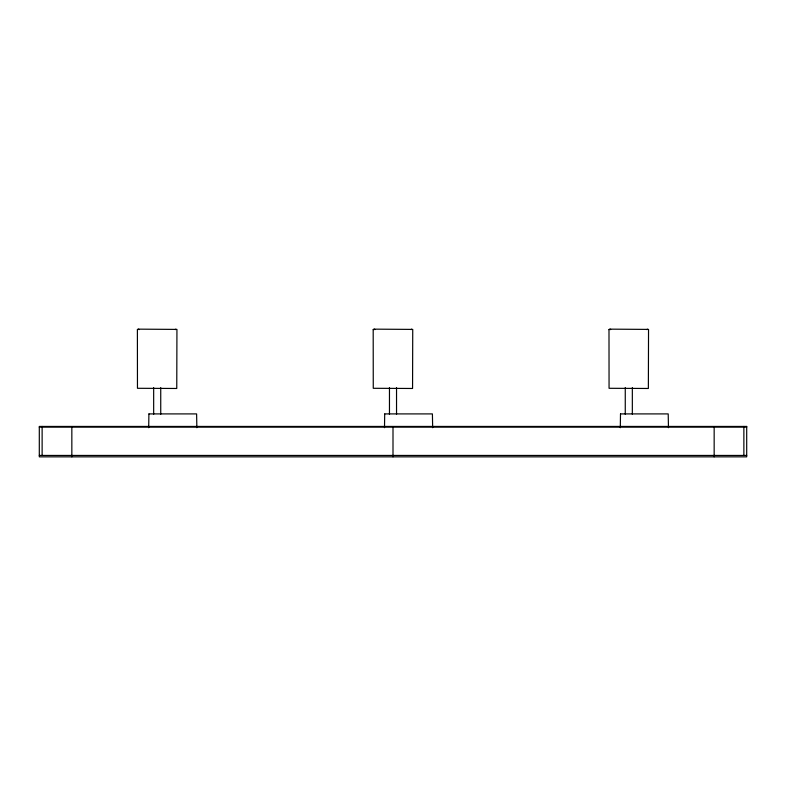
<?xml version="1.0" encoding="UTF-8"?>
<svg xmlns="http://www.w3.org/2000/svg" width="786" height="786" viewBox="0 0 786 786"><rect width="100%" height="100%" fill="white"/><g stroke="black" fill="none" stroke-linecap="round" stroke-linejoin="round"><path stroke-width="1.18" d="M175.307 329.648L175.809 329.147M411.107 329.648L411.609 329.147M646.907 329.648L647.409 329.147M148.898 413.927L148.701 427.712M384.698 413.927L384.501 427.712M620.498 413.927L620.301 427.712M148.986 413.908L196.608 413.908L196.864 427.712M384.786 413.908L432.408 413.908L432.664 427.712M620.586 413.908L668.208 413.908L668.464 427.712M39.3 427.142L746.7 427.142M39.3 455.438L746.7 455.438M610.191 329.147L610.693 329.648M374.391 329.147L374.893 329.648M138.591 329.147L139.093 329.648M743.87 426.434L743.87 455.438M714.16 427.142L714.16 456.853M632.337 387.596L632.337 414.271M625.263 387.596L625.263 414.271M396.537 387.596L396.537 414.271M393 427.142L393 456.853M389.463 387.596L389.463 414.271M160.737 387.596L160.737 414.271M153.663 387.596L153.663 414.271M71.84 427.142L71.84 456.853M42.13 426.434L42.13 455.438M137.393 329.648L137.462 388.294L176.762 388.471L176.938 329.403L137.894 329.147L137.393 329.648M373.193 329.648L373.262 388.294L412.562 388.471L412.738 329.403L373.694 329.147L373.193 329.648M608.993 329.648L609.062 388.294L648.362 388.471L648.538 329.403L609.494 329.147L608.993 329.648M746.7 426.434L39.3 426.434L39.3 456.853L746.7 456.853L746.7 426.434"/></g></svg>
